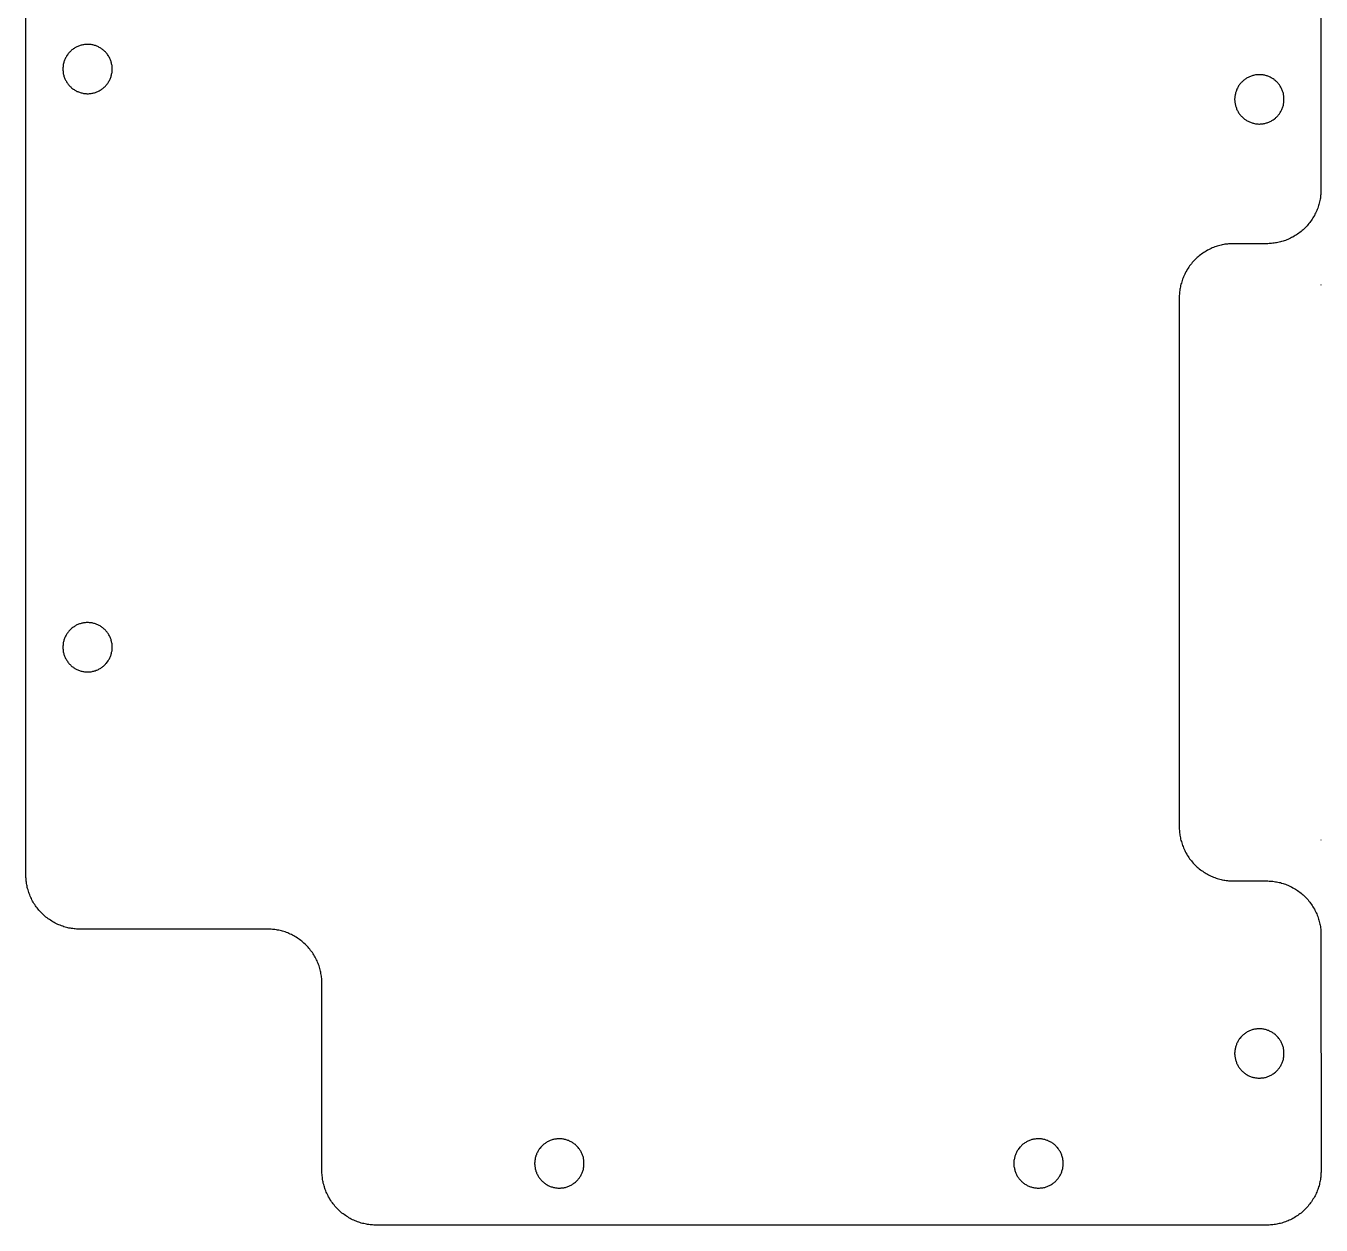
# Model space of a CAD drawing. Header units: inches. Extents: x -13 to -2.5, y -12.2 to 7.5.
# Drawn here: x -12.96 to -2.46, y -12.21 to -2.48 of the extents above; entities that cross this region are included whole.
import ezdxf

# ---------------------------------------------------------------- set-up
doc = ezdxf.new("R2010")
doc.units = ezdxf.units.IN
doc.header["$LTSCALE"] = 0.03937
doc.header["$MEASUREMENT"] = 0
doc.layers.add('Default', color=178, linetype='Continuous', true_color=0x000000)

msp = doc.modelspace()

# ---------------------------------------------------------------- linework, layer by layer
at = {"layer": 'Default'}
for points in [[(-12.96, -9.368), (-12.96, 4.702)], [(-2.46, -0.786), (-2.461, -3.809)], [(-2.461, -3.809), (-2.461, -3.819), (-2.461, -3.829), (-2.462, -3.839), (-2.463, -3.849), (-2.464, -3.859), (-2.465, -3.869), (-2.466, -3.879), (-2.468, -3.889), (-2.47, -3.899), (-2.472, -3.91), (-2.475, -3.92), (-2.478, -3.93), (-2.481, -3.94), (-2.484, -3.951), (-2.488, -3.961), (-2.492, -3.971), (-2.496, -3.981), (-2.5, -3.991), (-2.505, -4.001), (-2.51, -4.011), (-2.515, -4.021), (-2.521, -4.031), (-2.527, -4.04), (-2.533, -4.05), (-2.539, -4.059), (-2.545, -4.068), (-2.552, -4.077), (-2.559, -4.086), (-2.567, -4.095), (-2.574, -4.104), (-2.582, -4.112), (-2.59, -4.12), (-2.598, -4.128), (-2.606, -4.136), (-2.615, -4.143), (-2.623, -4.151), (-2.632, -4.158), (-2.641, -4.164), (-2.651, -4.171), (-2.66, -4.177), (-2.67, -4.183), (-2.679, -4.189), (-2.689, -4.195), (-2.699, -4.2), (-2.709, -4.205), (-2.719, -4.209), (-2.729, -4.214), (-2.739, -4.218), (-2.749, -4.222), (-2.759, -4.226), (-2.769, -4.229), (-2.78, -4.232), (-2.79, -4.235), (-2.8, -4.237), (-2.811, -4.24), (-2.821, -4.242), (-2.831, -4.243), (-2.841, -4.245), (-2.851, -4.246), (-2.861, -4.247), (-2.871, -4.248), (-2.881, -4.248), (-2.891, -4.249), (-2.901, -4.249)], [(-3.17, -4.249), (-3.18, -4.249), (-3.19, -4.249), (-3.2, -4.25), (-3.21, -4.251), (-3.22, -4.252), (-3.23, -4.253), (-3.24, -4.254), (-3.25, -4.256), (-3.261, -4.258), (-3.271, -4.261), (-3.281, -4.263), (-3.291, -4.266), (-3.302, -4.269), (-3.312, -4.272), (-3.322, -4.276), (-3.332, -4.28), (-3.342, -4.284), (-3.352, -4.288), (-3.362, -4.293), (-3.372, -4.298), (-3.382, -4.303), (-3.392, -4.309), (-3.401, -4.315), (-3.411, -4.321), (-3.42, -4.327), (-3.43, -4.333), (-3.439, -4.34), (-3.448, -4.347), (-3.456, -4.355), (-3.465, -4.362), (-3.473, -4.37), (-3.481, -4.378), (-3.489, -4.386), (-3.497, -4.394), (-3.505, -4.403), (-3.512, -4.412), (-3.519, -4.42), (-3.526, -4.43), (-3.532, -4.439), (-3.538, -4.448), (-3.545, -4.458), (-3.55, -4.467), (-3.556, -4.477), (-3.561, -4.487), (-3.566, -4.497), (-3.571, -4.507), (-3.575, -4.517), (-3.579, -4.527), (-3.583, -4.537), (-3.587, -4.547), (-3.59, -4.558), (-3.593, -4.568), (-3.596, -4.578), (-3.599, -4.588), (-3.601, -4.599), (-3.603, -4.609), (-3.605, -4.619), (-3.606, -4.629), (-3.607, -4.639), (-3.608, -4.649), (-3.609, -4.659), (-3.61, -4.669), (-3.61, -4.679), (-3.61, -4.689)], [(-2.901, -4.249), (-3.17, -4.249)], [(-2.46, -4.583), (-2.462, -4.583)], [(-2.462, -4.583), (-2.46, -4.583)], [(-3.61, -4.689), (-3.61, -8.977)], [(-3.61, -8.977), (-3.61, -8.987), (-3.61, -8.997), (-3.609, -9.007), (-3.608, -9.017), (-3.607, -9.027), (-3.606, -9.037), (-3.605, -9.047), (-3.603, -9.057), (-3.601, -9.068), (-3.599, -9.078), (-3.596, -9.088), (-3.593, -9.098), (-3.59, -9.109), (-3.587, -9.119), (-3.583, -9.129), (-3.579, -9.139), (-3.575, -9.149), (-3.571, -9.159), (-3.566, -9.169), (-3.561, -9.179), (-3.556, -9.189), (-3.55, -9.199), (-3.545, -9.208), (-3.538, -9.218), (-3.532, -9.227), (-3.526, -9.237), (-3.519, -9.246), (-3.512, -9.255), (-3.505, -9.263), (-3.497, -9.272), (-3.489, -9.28), (-3.481, -9.288), (-3.473, -9.296), (-3.465, -9.304), (-3.456, -9.312), (-3.448, -9.319), (-3.439, -9.326), (-3.43, -9.333), (-3.42, -9.339), (-3.411, -9.345), (-3.401, -9.352), (-3.392, -9.357), (-3.382, -9.363), (-3.372, -9.368), (-3.362, -9.373), (-3.352, -9.378), (-3.342, -9.382), (-3.332, -9.386), (-3.322, -9.39), (-3.312, -9.394), (-3.302, -9.397), (-3.291, -9.4), (-3.281, -9.403), (-3.271, -9.406), (-3.261, -9.408), (-3.25, -9.41), (-3.24, -9.412), (-3.23, -9.413), (-3.22, -9.414), (-3.21, -9.415), (-3.2, -9.416), (-3.19, -9.417), (-3.18, -9.417), (-3.17, -9.417)], [(-2.462, -9.083), (-2.46, -9.083)], [(-12.52, -9.808), (-12.53, -9.808), (-12.54, -9.808), (-12.55, -9.807), (-12.56, -9.806), (-12.57, -9.805), (-12.58, -9.804), (-12.59, -9.802), (-12.6, -9.801), (-12.611, -9.799), (-12.621, -9.796), (-12.631, -9.794), (-12.641, -9.791), (-12.652, -9.788), (-12.662, -9.785), (-12.672, -9.781), (-12.682, -9.777), (-12.692, -9.773), (-12.702, -9.769), (-12.712, -9.764), (-12.722, -9.759), (-12.732, -9.754), (-12.742, -9.748), (-12.751, -9.742), (-12.761, -9.736), (-12.77, -9.73), (-12.78, -9.723), (-12.789, -9.717), (-12.798, -9.71), (-12.806, -9.702), (-12.815, -9.695), (-12.823, -9.687), (-12.831, -9.679), (-12.839, -9.671), (-12.847, -9.663), (-12.855, -9.654), (-12.862, -9.645), (-12.869, -9.636), (-12.876, -9.627), (-12.882, -9.618), (-12.888, -9.609), (-12.895, -9.599), (-12.9, -9.59), (-12.906, -9.58), (-12.911, -9.57), (-12.916, -9.56), (-12.921, -9.55), (-12.925, -9.54), (-12.929, -9.53), (-12.933, -9.52), (-12.937, -9.51), (-12.94, -9.499), (-12.943, -9.489), (-12.946, -9.479), (-12.949, -9.469), (-12.951, -9.458), (-12.953, -9.448), (-12.955, -9.438), (-12.956, -9.428), (-12.957, -9.418), (-12.958, -9.408), (-12.959, -9.398), (-12.96, -9.388), (-12.96, -9.378), (-12.96, -9.368)], [(-3.17, -9.417), (-2.901, -9.417)], [(-2.901, -9.417), (-2.891, -9.417), (-2.881, -9.418), (-2.871, -9.418), (-2.861, -9.419), (-2.851, -9.42), (-2.841, -9.421), (-2.831, -9.423), (-2.821, -9.425), (-2.81, -9.427), (-2.8, -9.429), (-2.79, -9.431), (-2.78, -9.434), (-2.769, -9.437), (-2.759, -9.441), (-2.749, -9.444), (-2.739, -9.448), (-2.729, -9.452), (-2.719, -9.457), (-2.709, -9.461), (-2.699, -9.466), (-2.689, -9.472), (-2.679, -9.477), (-2.669, -9.483), (-2.66, -9.489), (-2.651, -9.495), (-2.641, -9.502), (-2.632, -9.509), (-2.623, -9.516), (-2.615, -9.523), (-2.606, -9.53), (-2.598, -9.538), (-2.59, -9.546), (-2.582, -9.554), (-2.574, -9.563), (-2.566, -9.571), (-2.559, -9.58), (-2.552, -9.589), (-2.545, -9.598), (-2.539, -9.607), (-2.532, -9.616), (-2.526, -9.626), (-2.521, -9.635), (-2.515, -9.645), (-2.51, -9.655), (-2.505, -9.665), (-2.5, -9.675), (-2.496, -9.685), (-2.492, -9.695), (-2.488, -9.705), (-2.484, -9.715), (-2.481, -9.726), (-2.478, -9.736), (-2.475, -9.746), (-2.472, -9.756), (-2.47, -9.767), (-2.468, -9.777), (-2.466, -9.787), (-2.465, -9.797), (-2.463, -9.807), (-2.462, -9.817), (-2.462, -9.827), (-2.461, -9.837), (-2.461, -9.847), (-2.461, -9.857)], [(-11, -9.808), (-12.52, -9.808)], [(-10.56, -10.248), (-10.56, -10.238), (-10.561, -10.228), (-10.561, -10.219), (-10.562, -10.209), (-10.563, -10.198), (-10.564, -10.188), (-10.566, -10.178), (-10.568, -10.168), (-10.57, -10.158), (-10.572, -10.148), (-10.574, -10.137), (-10.577, -10.127), (-10.58, -10.117), (-10.584, -10.106), (-10.587, -10.096), (-10.591, -10.086), (-10.595, -10.076), (-10.6, -10.066), (-10.604, -10.056), (-10.609, -10.046), (-10.615, -10.036), (-10.62, -10.026), (-10.626, -10.017), (-10.632, -10.007), (-10.638, -9.998), (-10.645, -9.989), (-10.652, -9.98), (-10.659, -9.971), (-10.666, -9.962), (-10.673, -9.953), (-10.681, -9.945), (-10.689, -9.937), (-10.697, -9.929), (-10.706, -9.921), (-10.714, -9.914), (-10.723, -9.906), (-10.732, -9.899), (-10.741, -9.893), (-10.75, -9.886), (-10.759, -9.88), (-10.769, -9.874), (-10.779, -9.868), (-10.788, -9.862), (-10.798, -9.857), (-10.808, -9.852), (-10.818, -9.848), (-10.828, -9.843), (-10.838, -9.839), (-10.848, -9.835), (-10.859, -9.831), (-10.869, -9.828), (-10.879, -9.825), (-10.889, -9.822), (-10.9, -9.82), (-10.91, -9.817), (-10.92, -9.815), (-10.93, -9.814), (-10.941, -9.812), (-10.951, -9.811), (-10.961, -9.81), (-10.971, -9.809), (-10.981, -9.808), (-10.99, -9.808), (-11, -9.808)], [(-2.461, -9.857), (-2.46, -11.768)], [(-10.56, -11.768), (-10.56, -10.248)], [(-10.12, -12.208), (-10.13, -12.208), (-10.14, -12.208), (-10.15, -12.207), (-10.16, -12.206), (-10.17, -12.205), (-10.18, -12.204), (-10.19, -12.202), (-10.2, -12.201), (-10.211, -12.199), (-10.221, -12.196), (-10.231, -12.194), (-10.241, -12.191), (-10.252, -12.188), (-10.262, -12.185), (-10.272, -12.181), (-10.282, -12.177), (-10.292, -12.173), (-10.302, -12.169), (-10.312, -12.164), (-10.322, -12.159), (-10.332, -12.154), (-10.342, -12.148), (-10.351, -12.142), (-10.361, -12.136), (-10.37, -12.13), (-10.38, -12.123), (-10.389, -12.117), (-10.398, -12.11), (-10.406, -12.102), (-10.415, -12.095), (-10.423, -12.087), (-10.431, -12.079), (-10.439, -12.071), (-10.447, -12.063), (-10.455, -12.054), (-10.462, -12.045), (-10.469, -12.036), (-10.476, -12.027), (-10.482, -12.018), (-10.488, -12.009), (-10.495, -11.999), (-10.5, -11.99), (-10.506, -11.98), (-10.511, -11.97), (-10.516, -11.96), (-10.521, -11.95), (-10.525, -11.94), (-10.529, -11.93), (-10.533, -11.92), (-10.537, -11.91), (-10.54, -11.899), (-10.543, -11.889), (-10.546, -11.879), (-10.549, -11.869), (-10.551, -11.858), (-10.553, -11.848), (-10.555, -11.838), (-10.556, -11.828), (-10.557, -11.818), (-10.558, -11.808), (-10.559, -11.798), (-10.56, -11.788), (-10.56, -11.778), (-10.56, -11.768)], [(-2.46, -11.768), (-2.46, -11.778), (-2.461, -11.788), (-2.461, -11.798), (-2.462, -11.808), (-2.463, -11.818), (-2.464, -11.828), (-2.466, -11.838), (-2.468, -11.848), (-2.47, -11.858), (-2.472, -11.869), (-2.474, -11.879), (-2.477, -11.889), (-2.48, -11.899), (-2.484, -11.91), (-2.487, -11.92), (-2.491, -11.93), (-2.495, -11.94), (-2.5, -11.95), (-2.504, -11.96), (-2.509, -11.97), (-2.515, -11.98), (-2.52, -11.99), (-2.526, -11.999), (-2.532, -12.009), (-2.538, -12.018), (-2.545, -12.027), (-2.552, -12.036), (-2.559, -12.045), (-2.566, -12.054), (-2.573, -12.063), (-2.581, -12.071), (-2.589, -12.079), (-2.597, -12.087), (-2.606, -12.095), (-2.614, -12.102), (-2.623, -12.11), (-2.632, -12.117), (-2.641, -12.123), (-2.65, -12.13), (-2.659, -12.136), (-2.669, -12.142), (-2.679, -12.148), (-2.688, -12.154), (-2.698, -12.159), (-2.708, -12.164), (-2.718, -12.169), (-2.728, -12.173), (-2.738, -12.177), (-2.748, -12.181), (-2.759, -12.185), (-2.769, -12.188), (-2.779, -12.191), (-2.789, -12.194), (-2.8, -12.196), (-2.81, -12.199), (-2.82, -12.201), (-2.83, -12.202), (-2.841, -12.204), (-2.851, -12.205), (-2.861, -12.206), (-2.871, -12.207), (-2.881, -12.208), (-2.89, -12.208), (-2.9, -12.208)], [(-2.9, -12.208), (-10.12, -12.208)]]:
    msp.add_lwpolyline(points, dxfattribs=at)
for points in [[(-12.26, -2.833), (-12.26, -2.826), (-12.261, -2.819), (-12.261, -2.812), (-12.262, -2.805), (-12.263, -2.798), (-12.265, -2.791), (-12.266, -2.785), (-12.268, -2.778), (-12.27, -2.771), (-12.272, -2.765), (-12.275, -2.758), (-12.277, -2.752), (-12.28, -2.746), (-12.283, -2.739), (-12.287, -2.733), (-12.29, -2.727), (-12.294, -2.722), (-12.298, -2.716), (-12.302, -2.71), (-12.307, -2.705), (-12.311, -2.7), (-12.316, -2.694), (-12.321, -2.69), (-12.326, -2.685), (-12.331, -2.68), (-12.336, -2.676), (-12.342, -2.672), (-12.347, -2.668), (-12.353, -2.664), (-12.359, -2.66), (-12.365, -2.657), (-12.371, -2.654), (-12.378, -2.651), (-12.384, -2.648), (-12.391, -2.645), (-12.397, -2.643), (-12.404, -2.641), (-12.41, -2.639), (-12.417, -2.637), (-12.424, -2.636), (-12.431, -2.635), (-12.438, -2.634), (-12.445, -2.633), (-12.452, -2.633), (-12.458, -2.633), (-12.465, -2.633), (-12.472, -2.633), (-12.479, -2.634), (-12.486, -2.634), (-12.493, -2.636), (-12.5, -2.637), (-12.507, -2.638), (-12.513, -2.64), (-12.52, -2.642), (-12.527, -2.644), (-12.533, -2.647), (-12.54, -2.649), (-12.546, -2.652), (-12.552, -2.655), (-12.558, -2.658), (-12.564, -2.662), (-12.57, -2.666), (-12.576, -2.67), (-12.581, -2.674), (-12.587, -2.678), (-12.592, -2.682), (-12.597, -2.687), (-12.602, -2.692), (-12.607, -2.697), (-12.612, -2.702), (-12.616, -2.708), (-12.62, -2.713), (-12.624, -2.719), (-12.628, -2.724), (-12.632, -2.73), (-12.635, -2.736), (-12.639, -2.742), (-12.642, -2.749), (-12.644, -2.755), (-12.647, -2.761), (-12.649, -2.768), (-12.652, -2.775), (-12.653, -2.781), (-12.655, -2.788), (-12.657, -2.795), (-12.658, -2.802), (-12.659, -2.809), (-12.659, -2.815), (-12.66, -2.822), (-12.66, -2.829), (-12.66, -2.836), (-12.66, -2.843), (-12.659, -2.85), (-12.659, -2.857), (-12.658, -2.864), (-12.657, -2.871), (-12.655, -2.878), (-12.653, -2.884), (-12.652, -2.891), (-12.649, -2.898), (-12.647, -2.904), (-12.644, -2.911), (-12.642, -2.917), (-12.639, -2.923), (-12.635, -2.929), (-12.632, -2.935), (-12.628, -2.941), (-12.624, -2.947), (-12.62, -2.953), (-12.616, -2.958), (-12.612, -2.963), (-12.607, -2.969), (-12.602, -2.974), (-12.597, -2.978), (-12.592, -2.983), (-12.587, -2.988), (-12.581, -2.992), (-12.576, -2.996), (-12.57, -3), (-12.564, -3.004), (-12.558, -3.007), (-12.552, -3.01), (-12.546, -3.014), (-12.54, -3.016), (-12.533, -3.019), (-12.527, -3.021), (-12.52, -3.024), (-12.513, -3.026), (-12.507, -3.027), (-12.5, -3.029), (-12.493, -3.03), (-12.486, -3.031), (-12.479, -3.032), (-12.472, -3.032), (-12.465, -3.033), (-12.458, -3.033), (-12.452, -3.033), (-12.445, -3.032), (-12.438, -3.032), (-12.431, -3.031), (-12.424, -3.029), (-12.417, -3.028), (-12.41, -3.026), (-12.404, -3.025), (-12.397, -3.023), (-12.391, -3.02), (-12.384, -3.018), (-12.378, -3.015), (-12.371, -3.012), (-12.365, -3.009), (-12.359, -3.005), (-12.353, -3.002), (-12.347, -2.998), (-12.342, -2.994), (-12.336, -2.99), (-12.331, -2.985), (-12.326, -2.981), (-12.321, -2.976), (-12.316, -2.971), (-12.311, -2.966), (-12.307, -2.961), (-12.302, -2.955), (-12.298, -2.95), (-12.294, -2.944), (-12.29, -2.938), (-12.287, -2.932), (-12.283, -2.926), (-12.28, -2.92), (-12.277, -2.914), (-12.275, -2.907), (-12.272, -2.901), (-12.27, -2.894), (-12.268, -2.888), (-12.266, -2.881), (-12.265, -2.874), (-12.263, -2.867), (-12.262, -2.86), (-12.261, -2.854), (-12.261, -2.847), (-12.26, -2.84)], [(-2.761, -3.079), (-2.761, -3.072), (-2.761, -3.065), (-2.762, -3.058), (-2.762, -3.051), (-2.764, -3.044), (-2.765, -3.037), (-2.766, -3.03), (-2.768, -3.024), (-2.77, -3.017), (-2.772, -3.011), (-2.775, -3.004), (-2.778, -2.998), (-2.781, -2.991), (-2.784, -2.985), (-2.787, -2.979), (-2.791, -2.973), (-2.794, -2.967), (-2.798, -2.962), (-2.802, -2.956), (-2.807, -2.951), (-2.811, -2.945), (-2.816, -2.94), (-2.821, -2.935), (-2.826, -2.931), (-2.831, -2.926), (-2.837, -2.922), (-2.842, -2.917), (-2.848, -2.913), (-2.854, -2.91), (-2.86, -2.906), (-2.866, -2.903), (-2.872, -2.899), (-2.878, -2.896), (-2.884, -2.894), (-2.891, -2.891), (-2.897, -2.889), (-2.904, -2.887), (-2.911, -2.885), (-2.917, -2.883), (-2.924, -2.882), (-2.931, -2.881), (-2.938, -2.88), (-2.945, -2.879), (-2.952, -2.879), (-2.959, -2.879), (-2.966, -2.879), (-2.973, -2.879), (-2.98, -2.88), (-2.986, -2.88), (-2.993, -2.881), (-3, -2.883), (-3.007, -2.884), (-3.014, -2.886), (-3.02, -2.888), (-3.027, -2.89), (-3.033, -2.892), (-3.04, -2.895), (-3.046, -2.898), (-3.052, -2.901), (-3.059, -2.904), (-3.065, -2.908), (-3.07, -2.911), (-3.076, -2.915), (-3.082, -2.919), (-3.087, -2.924), (-3.092, -2.928), (-3.098, -2.933), (-3.103, -2.938), (-3.107, -2.943), (-3.112, -2.948), (-3.116, -2.953), (-3.121, -2.959), (-3.125, -2.964), (-3.129, -2.97), (-3.132, -2.976), (-3.136, -2.982), (-3.139, -2.988), (-3.142, -2.995), (-3.145, -3.001), (-3.147, -3.007), (-3.15, -3.014), (-3.152, -3.02), (-3.154, -3.027), (-3.155, -3.034), (-3.157, -3.041), (-3.158, -3.047), (-3.159, -3.054), (-3.16, -3.061), (-3.16, -3.068), (-3.161, -3.075), (-3.161, -3.082), (-3.16, -3.089), (-3.16, -3.096), (-3.159, -3.103), (-3.158, -3.11), (-3.157, -3.117), (-3.155, -3.123), (-3.154, -3.13), (-3.152, -3.137), (-3.15, -3.143), (-3.147, -3.15), (-3.145, -3.156), (-3.142, -3.163), (-3.139, -3.169), (-3.136, -3.175), (-3.132, -3.181), (-3.129, -3.187), (-3.125, -3.193), (-3.121, -3.198), (-3.116, -3.204), (-3.112, -3.209), (-3.107, -3.214), (-3.103, -3.219), (-3.098, -3.224), (-3.092, -3.229), (-3.087, -3.233), (-3.082, -3.238), (-3.076, -3.242), (-3.07, -3.246), (-3.065, -3.249), (-3.059, -3.253), (-3.052, -3.256), (-3.046, -3.259), (-3.04, -3.262), (-3.033, -3.265), (-3.027, -3.267), (-3.02, -3.269), (-3.014, -3.271), (-3.007, -3.273), (-3, -3.275), (-2.993, -3.276), (-2.986, -3.277), (-2.98, -3.278), (-2.973, -3.278), (-2.966, -3.279), (-2.959, -3.279), (-2.952, -3.278), (-2.945, -3.278), (-2.938, -3.277), (-2.931, -3.276), (-2.924, -3.275), (-2.917, -3.274), (-2.911, -3.272), (-2.904, -3.27), (-2.897, -3.268), (-2.891, -3.266), (-2.884, -3.264), (-2.878, -3.261), (-2.872, -3.258), (-2.866, -3.255), (-2.86, -3.251), (-2.854, -3.248), (-2.848, -3.244), (-2.842, -3.24), (-2.837, -3.236), (-2.831, -3.231), (-2.826, -3.227), (-2.821, -3.222), (-2.816, -3.217), (-2.811, -3.212), (-2.807, -3.207), (-2.802, -3.201), (-2.798, -3.196), (-2.794, -3.19), (-2.791, -3.184), (-2.787, -3.178), (-2.784, -3.172), (-2.781, -3.166), (-2.778, -3.16), (-2.775, -3.153), (-2.772, -3.147), (-2.77, -3.14), (-2.768, -3.133), (-2.766, -3.127), (-2.765, -3.12), (-2.764, -3.113), (-2.762, -3.106), (-2.762, -3.099), (-2.761, -3.092), (-2.761, -3.086)], [(-12.26, -7.522), (-12.26, -7.515), (-12.261, -7.508), (-12.261, -7.501), (-12.262, -7.494), (-12.263, -7.487), (-12.265, -7.481), (-12.266, -7.474), (-12.268, -7.467), (-12.27, -7.46), (-12.272, -7.454), (-12.275, -7.447), (-12.277, -7.441), (-12.28, -7.435), (-12.283, -7.429), (-12.287, -7.422), (-12.29, -7.416), (-12.294, -7.411), (-12.298, -7.405), (-12.302, -7.399), (-12.307, -7.394), (-12.311, -7.389), (-12.316, -7.384), (-12.321, -7.379), (-12.326, -7.374), (-12.331, -7.369), (-12.336, -7.365), (-12.342, -7.361), (-12.347, -7.357), (-12.353, -7.353), (-12.359, -7.349), (-12.365, -7.346), (-12.371, -7.343), (-12.378, -7.34), (-12.384, -7.337), (-12.391, -7.334), (-12.397, -7.332), (-12.404, -7.33), (-12.41, -7.328), (-12.417, -7.327), (-12.424, -7.325), (-12.431, -7.324), (-12.438, -7.323), (-12.445, -7.323), (-12.452, -7.322), (-12.458, -7.322), (-12.465, -7.322), (-12.472, -7.322), (-12.479, -7.323), (-12.486, -7.324), (-12.493, -7.325), (-12.5, -7.326), (-12.507, -7.327), (-12.513, -7.329), (-12.52, -7.331), (-12.527, -7.333), (-12.533, -7.336), (-12.54, -7.338), (-12.546, -7.341), (-12.552, -7.344), (-12.558, -7.348), (-12.564, -7.351), (-12.57, -7.355), (-12.576, -7.359), (-12.581, -7.363), (-12.587, -7.367), (-12.592, -7.372), (-12.597, -7.376), (-12.602, -7.381), (-12.607, -7.386), (-12.612, -7.391), (-12.616, -7.397), (-12.62, -7.402), (-12.624, -7.408), (-12.628, -7.414), (-12.632, -7.419), (-12.635, -7.425), (-12.639, -7.432), (-12.642, -7.438), (-12.644, -7.444), (-12.647, -7.451), (-12.649, -7.457), (-12.652, -7.464), (-12.653, -7.47), (-12.655, -7.477), (-12.657, -7.484), (-12.658, -7.491), (-12.659, -7.498), (-12.659, -7.505), (-12.66, -7.512), (-12.66, -7.518), (-12.66, -7.525), (-12.66, -7.532), (-12.659, -7.539), (-12.659, -7.546), (-12.658, -7.553), (-12.657, -7.56), (-12.655, -7.567), (-12.653, -7.573), (-12.652, -7.58), (-12.649, -7.587), (-12.647, -7.593), (-12.644, -7.6), (-12.642, -7.606), (-12.639, -7.612), (-12.635, -7.618), (-12.632, -7.624), (-12.628, -7.63), (-12.624, -7.636), (-12.62, -7.642), (-12.616, -7.647), (-12.612, -7.653), (-12.607, -7.658), (-12.602, -7.663), (-12.597, -7.668), (-12.592, -7.672), (-12.587, -7.677), (-12.581, -7.681), (-12.576, -7.685), (-12.57, -7.689), (-12.564, -7.693), (-12.558, -7.696), (-12.552, -7.7), (-12.546, -7.703), (-12.54, -7.706), (-12.533, -7.708), (-12.527, -7.711), (-12.52, -7.713), (-12.513, -7.715), (-12.507, -7.716), (-12.5, -7.718), (-12.493, -7.719), (-12.486, -7.72), (-12.479, -7.721), (-12.472, -7.722), (-12.465, -7.722), (-12.458, -7.722), (-12.452, -7.722), (-12.445, -7.721), (-12.438, -7.721), (-12.431, -7.72), (-12.424, -7.719), (-12.417, -7.717), (-12.41, -7.716), (-12.404, -7.714), (-12.397, -7.712), (-12.391, -7.709), (-12.384, -7.707), (-12.378, -7.704), (-12.371, -7.701), (-12.365, -7.698), (-12.359, -7.695), (-12.353, -7.691), (-12.347, -7.687), (-12.342, -7.683), (-12.336, -7.679), (-12.331, -7.675), (-12.326, -7.67), (-12.321, -7.665), (-12.316, -7.66), (-12.311, -7.655), (-12.307, -7.65), (-12.302, -7.644), (-12.298, -7.639), (-12.294, -7.633), (-12.29, -7.627), (-12.287, -7.621), (-12.283, -7.615), (-12.28, -7.609), (-12.277, -7.603), (-12.275, -7.596), (-12.272, -7.59), (-12.27, -7.583), (-12.268, -7.577), (-12.266, -7.57), (-12.265, -7.563), (-12.263, -7.556), (-12.262, -7.55), (-12.261, -7.543), (-12.261, -7.536), (-12.26, -7.529)], [(-2.761, -10.816), (-2.761, -10.809), (-2.761, -10.802), (-2.762, -10.795), (-2.762, -10.788), (-2.764, -10.782), (-2.765, -10.775), (-2.766, -10.768), (-2.768, -10.761), (-2.77, -10.755), (-2.772, -10.748), (-2.775, -10.742), (-2.778, -10.735), (-2.781, -10.729), (-2.784, -10.723), (-2.787, -10.717), (-2.791, -10.711), (-2.794, -10.705), (-2.798, -10.699), (-2.802, -10.694), (-2.807, -10.688), (-2.811, -10.683), (-2.816, -10.678), (-2.821, -10.673), (-2.826, -10.668), (-2.831, -10.663), (-2.837, -10.659), (-2.842, -10.655), (-2.848, -10.651), (-2.854, -10.647), (-2.86, -10.643), (-2.866, -10.64), (-2.872, -10.637), (-2.878, -10.634), (-2.884, -10.631), (-2.891, -10.629), (-2.897, -10.626), (-2.904, -10.624), (-2.911, -10.622), (-2.917, -10.621), (-2.924, -10.619), (-2.931, -10.618), (-2.938, -10.617), (-2.945, -10.617), (-2.952, -10.616), (-2.959, -10.616), (-2.966, -10.616), (-2.973, -10.616), (-2.98, -10.617), (-2.986, -10.618), (-2.993, -10.619), (-3, -10.62), (-3.007, -10.622), (-3.014, -10.623), (-3.02, -10.625), (-3.027, -10.627), (-3.033, -10.63), (-3.04, -10.632), (-3.046, -10.635), (-3.052, -10.638), (-3.059, -10.642), (-3.065, -10.645), (-3.07, -10.649), (-3.076, -10.653), (-3.082, -10.657), (-3.087, -10.661), (-3.092, -10.666), (-3.098, -10.67), (-3.103, -10.675), (-3.107, -10.68), (-3.112, -10.685), (-3.116, -10.691), (-3.121, -10.696), (-3.125, -10.702), (-3.129, -10.708), (-3.132, -10.714), (-3.136, -10.72), (-3.139, -10.726), (-3.142, -10.732), (-3.145, -10.738), (-3.147, -10.745), (-3.15, -10.751), (-3.152, -10.758), (-3.154, -10.765), (-3.155, -10.771), (-3.157, -10.778), (-3.158, -10.785), (-3.159, -10.792), (-3.16, -10.799), (-3.16, -10.806), (-3.161, -10.813), (-3.161, -10.82), (-3.16, -10.826), (-3.16, -10.833), (-3.159, -10.84), (-3.158, -10.847), (-3.157, -10.854), (-3.155, -10.861), (-3.154, -10.868), (-3.152, -10.874), (-3.15, -10.881), (-3.147, -10.887), (-3.145, -10.894), (-3.142, -10.9), (-3.139, -10.906), (-3.136, -10.913), (-3.132, -10.919), (-3.129, -10.924), (-3.125, -10.93), (-3.121, -10.936), (-3.116, -10.941), (-3.112, -10.947), (-3.107, -10.952), (-3.103, -10.957), (-3.098, -10.962), (-3.092, -10.966), (-3.087, -10.971), (-3.082, -10.975), (-3.076, -10.979), (-3.07, -10.983), (-3.065, -10.987), (-3.059, -10.99), (-3.052, -10.994), (-3.046, -10.997), (-3.04, -11), (-3.033, -11.002), (-3.027, -11.005), (-3.02, -11.007), (-3.014, -11.009), (-3.007, -11.011), (-3, -11.012), (-2.993, -11.013), (-2.986, -11.014), (-2.98, -11.015), (-2.973, -11.016), (-2.966, -11.016), (-2.959, -11.016), (-2.952, -11.016), (-2.945, -11.015), (-2.938, -11.015), (-2.931, -11.014), (-2.924, -11.013), (-2.917, -11.011), (-2.911, -11.01), (-2.904, -11.008), (-2.897, -11.006), (-2.891, -11.004), (-2.884, -11.001), (-2.878, -10.998), (-2.872, -10.995), (-2.866, -10.992), (-2.86, -10.989), (-2.854, -10.985), (-2.848, -10.981), (-2.842, -10.977), (-2.837, -10.973), (-2.831, -10.969), (-2.826, -10.964), (-2.821, -10.959), (-2.816, -10.954), (-2.811, -10.949), (-2.807, -10.944), (-2.802, -10.939), (-2.798, -10.933), (-2.794, -10.927), (-2.791, -10.922), (-2.787, -10.916), (-2.784, -10.909), (-2.781, -10.903), (-2.778, -10.897), (-2.775, -10.891), (-2.772, -10.884), (-2.77, -10.878), (-2.768, -10.871), (-2.766, -10.864), (-2.765, -10.857), (-2.764, -10.851), (-2.762, -10.844), (-2.762, -10.837), (-2.761, -10.83), (-2.761, -10.823)], [(-8.436, -11.708), (-8.436, -11.701), (-8.436, -11.694), (-8.437, -11.687), (-8.438, -11.68), (-8.439, -11.674), (-8.44, -11.667), (-8.441, -11.66), (-8.443, -11.653), (-8.445, -11.647), (-8.448, -11.64), (-8.45, -11.634), (-8.453, -11.627), (-8.456, -11.621), (-8.459, -11.615), (-8.462, -11.609), (-8.466, -11.603), (-8.469, -11.597), (-8.473, -11.591), (-8.478, -11.586), (-8.482, -11.58), (-8.486, -11.575), (-8.491, -11.57), (-8.496, -11.565), (-8.501, -11.56), (-8.506, -11.555), (-8.512, -11.551), (-8.517, -11.547), (-8.523, -11.543), (-8.529, -11.539), (-8.535, -11.535), (-8.541, -11.532), (-8.547, -11.529), (-8.553, -11.526), (-8.559, -11.523), (-8.566, -11.521), (-8.572, -11.518), (-8.579, -11.516), (-8.586, -11.514), (-8.593, -11.513), (-8.599, -11.511), (-8.606, -11.51), (-8.613, -11.509), (-8.62, -11.509), (-8.627, -11.508), (-8.634, -11.508), (-8.641, -11.508), (-8.648, -11.508), (-8.655, -11.509), (-8.662, -11.51), (-8.668, -11.511), (-8.675, -11.512), (-8.682, -11.514), (-8.689, -11.515), (-8.695, -11.517), (-8.702, -11.519), (-8.709, -11.522), (-8.715, -11.524), (-8.721, -11.527), (-8.727, -11.53), (-8.734, -11.534), (-8.74, -11.537), (-8.745, -11.541), (-8.751, -11.545), (-8.757, -11.549), (-8.762, -11.553), (-8.768, -11.558), (-8.773, -11.562), (-8.778, -11.567), (-8.782, -11.572), (-8.787, -11.577), (-8.792, -11.583), (-8.796, -11.588), (-8.8, -11.594), (-8.804, -11.6), (-8.807, -11.606), (-8.811, -11.612), (-8.814, -11.618), (-8.817, -11.624), (-8.82, -11.63), (-8.822, -11.637), (-8.825, -11.643), (-8.827, -11.65), (-8.829, -11.657), (-8.831, -11.663), (-8.832, -11.67), (-8.833, -11.677), (-8.834, -11.684), (-8.835, -11.691), (-8.835, -11.698), (-8.836, -11.705), (-8.836, -11.712), (-8.835, -11.718), (-8.835, -11.725), (-8.834, -11.732), (-8.833, -11.739), (-8.832, -11.746), (-8.831, -11.753), (-8.829, -11.76), (-8.827, -11.766), (-8.825, -11.773), (-8.822, -11.779), (-8.82, -11.786), (-8.817, -11.792), (-8.814, -11.798), (-8.811, -11.805), (-8.807, -11.811), (-8.804, -11.816), (-8.8, -11.822), (-8.796, -11.828), (-8.792, -11.833), (-8.787, -11.839), (-8.782, -11.844), (-8.778, -11.849), (-8.773, -11.854), (-8.768, -11.858), (-8.762, -11.863), (-8.757, -11.867), (-8.751, -11.871), (-8.745, -11.875), (-8.74, -11.879), (-8.734, -11.882), (-8.727, -11.886), (-8.721, -11.889), (-8.715, -11.892), (-8.709, -11.894), (-8.702, -11.897), (-8.695, -11.899), (-8.689, -11.901), (-8.682, -11.903), (-8.675, -11.904), (-8.668, -11.905), (-8.662, -11.906), (-8.655, -11.907), (-8.648, -11.908), (-8.641, -11.908), (-8.634, -11.908), (-8.627, -11.908), (-8.62, -11.907), (-8.613, -11.907), (-8.606, -11.906), (-8.599, -11.905), (-8.593, -11.903), (-8.586, -11.902), (-8.579, -11.9), (-8.572, -11.898), (-8.566, -11.896), (-8.559, -11.893), (-8.553, -11.89), (-8.547, -11.887), (-8.541, -11.884), (-8.535, -11.881), (-8.529, -11.877), (-8.523, -11.873), (-8.517, -11.869), (-8.512, -11.865), (-8.506, -11.861), (-8.501, -11.856), (-8.496, -11.851), (-8.491, -11.846), (-8.486, -11.841), (-8.482, -11.836), (-8.478, -11.831), (-8.473, -11.825), (-8.469, -11.819), (-8.466, -11.814), (-8.462, -11.808), (-8.459, -11.801), (-8.456, -11.795), (-8.453, -11.789), (-8.45, -11.783), (-8.448, -11.776), (-8.445, -11.77), (-8.443, -11.763), (-8.441, -11.756), (-8.44, -11.749), (-8.439, -11.743), (-8.438, -11.736), (-8.437, -11.729), (-8.436, -11.722), (-8.436, -11.715)], [(-4.551, -11.708), (-4.551, -11.701), (-4.551, -11.694), (-4.552, -11.687), (-4.553, -11.68), (-4.554, -11.674), (-4.555, -11.667), (-4.557, -11.66), (-4.559, -11.653), (-4.561, -11.647), (-4.563, -11.64), (-4.565, -11.634), (-4.568, -11.627), (-4.571, -11.621), (-4.574, -11.615), (-4.578, -11.609), (-4.581, -11.603), (-4.585, -11.597), (-4.589, -11.591), (-4.593, -11.586), (-4.597, -11.58), (-4.602, -11.575), (-4.607, -11.57), (-4.611, -11.565), (-4.617, -11.56), (-4.622, -11.555), (-4.627, -11.551), (-4.633, -11.547), (-4.638, -11.543), (-4.644, -11.539), (-4.65, -11.535), (-4.656, -11.532), (-4.662, -11.529), (-4.669, -11.526), (-4.675, -11.523), (-4.681, -11.521), (-4.688, -11.518), (-4.695, -11.516), (-4.701, -11.514), (-4.708, -11.513), (-4.715, -11.511), (-4.722, -11.51), (-4.728, -11.509), (-4.735, -11.509), (-4.742, -11.508), (-4.749, -11.508), (-4.756, -11.508), (-4.763, -11.508), (-4.77, -11.509), (-4.777, -11.51), (-4.784, -11.511), (-4.791, -11.512), (-4.797, -11.514), (-4.804, -11.515), (-4.811, -11.517), (-4.817, -11.519), (-4.824, -11.522), (-4.83, -11.524), (-4.837, -11.527), (-4.843, -11.53), (-4.849, -11.534), (-4.855, -11.537), (-4.861, -11.541), (-4.867, -11.545), (-4.872, -11.549), (-4.878, -11.553), (-4.883, -11.558), (-4.888, -11.562), (-4.893, -11.567), (-4.898, -11.572), (-4.902, -11.577), (-4.907, -11.583), (-4.911, -11.588), (-4.915, -11.594), (-4.919, -11.6), (-4.923, -11.606), (-4.926, -11.612), (-4.929, -11.618), (-4.932, -11.624), (-4.935, -11.63), (-4.938, -11.637), (-4.94, -11.643), (-4.942, -11.65), (-4.944, -11.657), (-4.946, -11.663), (-4.947, -11.67), (-4.949, -11.677), (-4.95, -11.684), (-4.95, -11.691), (-4.951, -11.698), (-4.951, -11.705), (-4.951, -11.712), (-4.951, -11.718), (-4.95, -11.725), (-4.95, -11.732), (-4.949, -11.739), (-4.947, -11.746), (-4.946, -11.753), (-4.944, -11.76), (-4.942, -11.766), (-4.94, -11.773), (-4.938, -11.779), (-4.935, -11.786), (-4.932, -11.792), (-4.929, -11.798), (-4.926, -11.805), (-4.923, -11.811), (-4.919, -11.816), (-4.915, -11.822), (-4.911, -11.828), (-4.907, -11.833), (-4.902, -11.839), (-4.898, -11.844), (-4.893, -11.849), (-4.888, -11.854), (-4.883, -11.858), (-4.878, -11.863), (-4.872, -11.867), (-4.867, -11.871), (-4.861, -11.875), (-4.855, -11.879), (-4.849, -11.882), (-4.843, -11.886), (-4.837, -11.889), (-4.83, -11.892), (-4.824, -11.894), (-4.817, -11.897), (-4.811, -11.899), (-4.804, -11.901), (-4.797, -11.903), (-4.791, -11.904), (-4.784, -11.905), (-4.777, -11.906), (-4.77, -11.907), (-4.763, -11.908), (-4.756, -11.908), (-4.749, -11.908), (-4.742, -11.908), (-4.735, -11.907), (-4.728, -11.907), (-4.722, -11.906), (-4.715, -11.905), (-4.708, -11.903), (-4.701, -11.902), (-4.695, -11.9), (-4.688, -11.898), (-4.681, -11.896), (-4.675, -11.893), (-4.669, -11.89), (-4.662, -11.887), (-4.656, -11.884), (-4.65, -11.881), (-4.644, -11.877), (-4.638, -11.873), (-4.633, -11.869), (-4.627, -11.865), (-4.622, -11.861), (-4.617, -11.856), (-4.611, -11.851), (-4.607, -11.846), (-4.602, -11.841), (-4.597, -11.836), (-4.593, -11.831), (-4.589, -11.825), (-4.585, -11.819), (-4.581, -11.814), (-4.578, -11.808), (-4.574, -11.801), (-4.571, -11.795), (-4.568, -11.789), (-4.565, -11.783), (-4.563, -11.776), (-4.561, -11.77), (-4.559, -11.763), (-4.557, -11.756), (-4.555, -11.749), (-4.554, -11.743), (-4.553, -11.736), (-4.552, -11.729), (-4.551, -11.722), (-4.551, -11.715)]]:
    msp.add_lwpolyline(points, close=True, dxfattribs=at)

doc.saveas('drawing.dxf')
